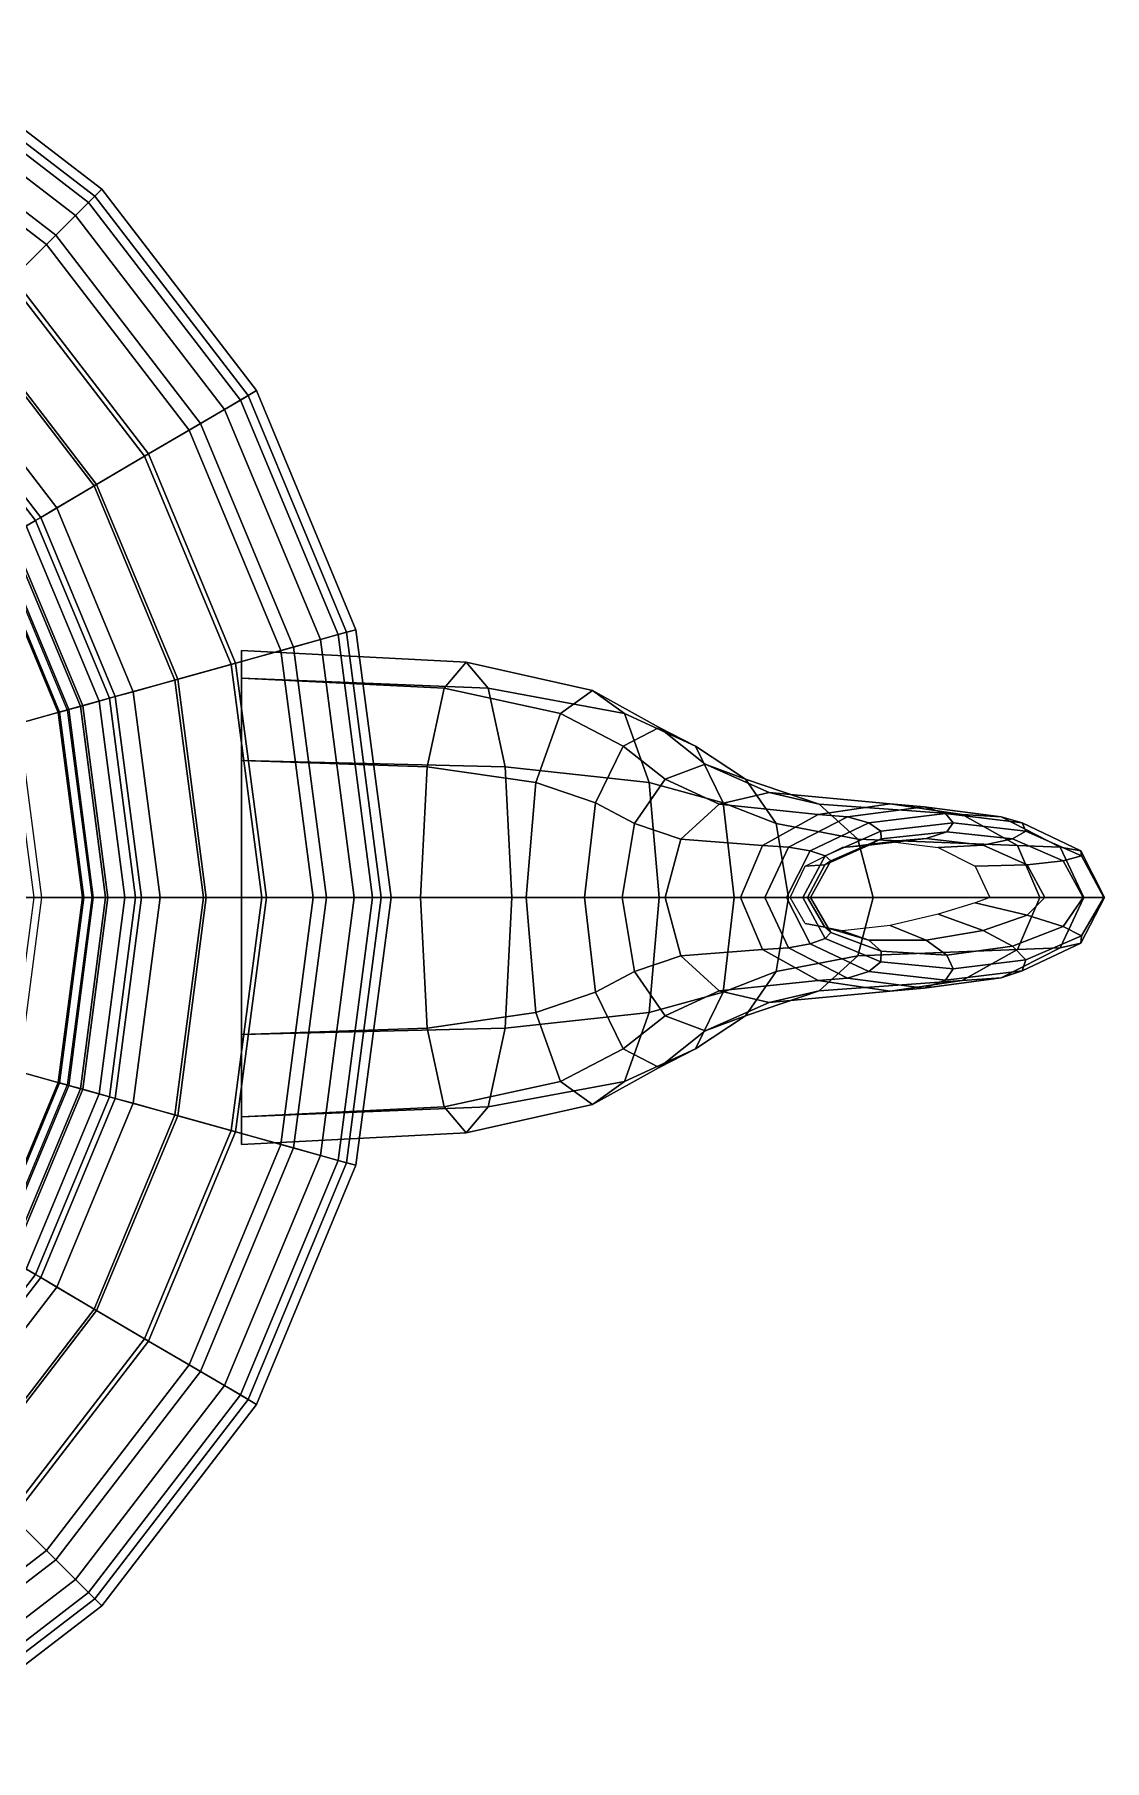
# Model space of a CAD drawing. Extents: x -3 to 3.43, y -2 to 2.
# Drawn here: x 1.285 to 3.43, y -1.73 to 1.73 of the extents above; entities that cross this region are included whole.
import ezdxf

# ---------------------------------------------------------------- set-up
doc = ezdxf.new("R2010")
doc.units = 0
doc.header["$MEASUREMENT"] = 0
doc.layers.add('ASHADE', color=5, linetype='CONTINUOUS')

msp = doc.modelspace()

# ---------------------------------------------------------------- linework, layer by layer
at = {"layer": 'ASHADE', "linetype": 'Continuous'}
for points in [[(0.9975, 1.6983, 0.6934), (1.0163, 1.7304, 0.9), (1.42, 1.42, 0.9), (1.3937, 1.3937, 0.6934)], [(1.0163, 1.7304, 0.9), (1.0063, 1.7133, 1.1309), (1.406, 1.406, 1.1309), (1.42, 1.42, 0.9)], [(0.9504, 1.6182, 0.5222), (0.9975, 1.6983, 0.6934), (1.3937, 1.3937, 0.6934), (1.328, 1.328, 0.5222)], [(1.0063, 1.7133, 1.1309), (0.9787, 1.6663, 1.3722), (1.3674, 1.3674, 1.3722), (1.406, 1.406, 1.1309)], [(0.9787, 1.6663, 1.3722), (0.9369, 1.5952, 1.6219), (1.3091, 1.3091, 1.6219), (1.3674, 1.3674, 1.3722)], [(0.9369, 1.5952, 1.6219), (0.8846, 1.5061, 1.8778), (1.2359, 1.2359, 1.8778), (1.3091, 1.3091, 1.6219)], [(0.8893, 1.5141, 0.3844), (0.9504, 1.6182, 0.5222), (1.328, 1.328, 0.5222), (1.2425, 1.2425, 0.3844)], [(1.3937, 1.3937, 0.6934), (1.42, 1.42, 0.9), (1.7304, 1.0163, 0.9), (1.6983, 0.9975, 0.6934)], [(1.42, 1.42, 0.9), (1.406, 1.406, 1.1309), (1.7133, 1.0063, 1.1309), (1.7304, 1.0163, 0.9)], [(1.328, 1.328, 0.5222), (1.3937, 1.3937, 0.6934), (1.6983, 0.9975, 0.6934), (1.6182, 0.9504, 0.5222)], [(1.406, 1.406, 1.1309), (1.3674, 1.3674, 1.3722), (1.6663, 0.9787, 1.3722), (1.7133, 1.0063, 1.1309)], [(1.3674, 1.3674, 1.3722), (1.3091, 1.3091, 1.6219), (1.5952, 0.9369, 1.6219), (1.6663, 0.9787, 1.3722)], [(1.2425, 1.2425, 0.3844), (1.328, 1.328, 0.5222), (1.6182, 0.9504, 0.5222), (1.5141, 0.8893, 0.3844)], [(1.3091, 1.3091, 1.6219), (1.2359, 1.2359, 1.8778), (1.5061, 0.8846, 1.8778), (1.5952, 0.9369, 1.6219)], [(1.2359, 1.2359, 1.8778), (1.1529, 1.1529, 2.1378), (1.4049, 0.8252, 2.1378), (1.5061, 0.8846, 1.8778)], [(1.157, 1.157, 0.2778), (1.2425, 1.2425, 0.3844), (1.5141, 0.8893, 0.3844), (1.4099, 0.8281, 0.2778)], [(1.1529, 1.1529, 2.1378), (1.065, 1.065, 2.4), (1.2978, 0.7622, 2.4), (1.4049, 0.8252, 2.1378)], [(1.0913, 1.0913, 0.2003), (1.157, 1.157, 0.2778), (1.4099, 0.8281, 0.2778), (1.3298, 0.781, 0.2003)], [(1.065, 1.065, 0.15), (1.0913, 1.0913, 0.2003), (1.3298, 0.781, 0.2003), (1.2978, 0.7622, 0.15)], [(1.2873, 0.756, 0.1128), (1.2353, 0.7255, 0.0778), (1.0137, 1.0137, 0.0778), (1.0564, 1.0564, 0.1128)], [(1.065, 1.065, 2.4), (1.0413, 1.0413, 2.4547), (1.2688, 0.7452, 2.4547), (1.2978, 0.7622, 2.4)], [(1.2978, 0.7622, 0.15), (1.2873, 0.756, 0.1128), (1.0564, 1.0564, 0.1128), (1.065, 1.065, 0.15)], [(1.7133, 1.0063, 1.1309), (1.6663, 0.9787, 1.3722), (1.8582, 0.5171, 1.3722), (1.9106, 0.5318, 1.1309)], [(1.6983, 0.9975, 0.6934), (1.7304, 1.0163, 0.9), (1.9296, 0.537, 0.9), (1.8939, 0.5271, 0.6934)], [(1.7304, 1.0163, 0.9), (1.7133, 1.0063, 1.1309), (1.9106, 0.5318, 1.1309), (1.9296, 0.537, 0.9)], [(1.6663, 0.9787, 1.3722), (1.5952, 0.9369, 1.6219), (1.7789, 0.4951, 1.6219), (1.8582, 0.5171, 1.3722)], [(1.6182, 0.9504, 0.5222), (1.6983, 0.9975, 0.6934), (1.8939, 0.5271, 0.6934), (1.8046, 0.5022, 0.5222)], [(1.5952, 0.9369, 1.6219), (1.5061, 0.8846, 1.8778), (1.6795, 0.4674, 1.8778), (1.7789, 0.4951, 1.6219)], [(1.5141, 0.8893, 0.3844), (1.6182, 0.9504, 0.5222), (1.8046, 0.5022, 0.5222), (1.6884, 0.4699, 0.3844)], [(1.5061, 0.8846, 1.8778), (1.4049, 0.8252, 2.1378), (1.5667, 0.436, 2.1378), (1.6795, 0.4674, 1.8778)], [(1.4099, 0.8281, 0.2778), (1.5141, 0.8893, 0.3844), (1.6884, 0.4699, 0.3844), (1.5723, 0.4376, 0.2778)], [(1.4049, 0.8252, 2.1378), (1.2978, 0.7622, 2.4), (1.4472, 0.4028, 2.4), (1.5667, 0.436, 2.1378)], [(1.3298, 0.781, 0.2003), (1.4099, 0.8281, 0.2778), (1.5723, 0.4376, 0.2778), (1.483, 0.4127, 0.2003)], [(1.2978, 0.7622, 2.4), (1.2688, 0.7452, 2.4547), (1.4149, 0.3938, 2.4547), (1.4472, 0.4028, 2.4)], [(1.4472, 0.4028, 0.15), (1.4355, 0.3995, 0.1128), (1.2873, 0.756, 0.1128), (1.2978, 0.7622, 0.15)], [(1.2978, 0.7622, 0.15), (1.3298, 0.781, 0.2003), (1.483, 0.4127, 0.2003), (1.4472, 0.4028, 0.15)], [(1.2393, 0.7279, 2.4875), (1.214, 0.713, 2.4984), (1.3538, 0.3768, 2.4984), (1.382, 0.3846, 2.4875)], [(1.4355, 0.3995, 0.1128), (1.3775, 0.3834, 0.0778), (1.2353, 0.7255, 0.0778), (1.2873, 0.756, 0.1128)], [(1.2688, 0.7452, 2.4547), (1.2393, 0.7279, 2.4875), (1.382, 0.3846, 2.4875), (1.4149, 0.3938, 2.4547)], [(1.3775, 0.3834, 0.0778), (1.2392, 0.3449, 0.0469), (1.1112, 0.6527, 0.0469), (1.2353, 0.7255, 0.0778)], [(1.1951, 0.7019, 2.4547), (1.2113, 0.7114, 2.4), (1.3507, 0.3759, 2.4), (1.3328, 0.3709, 2.4547)], [(1.1976, 0.7034, 2.4875), (1.1951, 0.7019, 2.4547), (1.3328, 0.3709, 2.4547), (1.3356, 0.3717, 2.4875)], [(1.214, 0.713, 2.4984), (1.1976, 0.7034, 2.4875), (1.3356, 0.3717, 2.4875), (1.3538, 0.3768, 2.4984)], [(1.8046, 0.5022, 0.5222), (1.8939, 0.5271, 0.6934), (1.963, 0, 0.6934), (1.8704, 0, 0.5222)], [(1.9106, 0.5318, 1.1309), (1.8582, 0.5171, 1.3722), (1.9259, 0, 1.3722), (1.9803, 0, 1.1309)], [(1.8939, 0.5271, 0.6934), (1.9296, 0.537, 0.9), (2, 0, 0.9), (1.963, 0, 0.6934)], [(1.9296, 0.537, 0.9), (1.9106, 0.5318, 1.1309), (1.9803, 0, 1.1309), (2, 0, 0.9)], [(1.7789, 0.4951, 1.6219), (1.6795, 0.4674, 1.8778), (1.7407, 0, 1.8778), (1.8438, 0, 1.6219)], [(1.6884, 0.4699, 0.3844), (1.8046, 0.5022, 0.5222), (1.8704, 0, 0.5222), (1.75, 0, 0.3844)], [(2.1946, 0.4198, 0.9646), (1.7, 0.44, 0.8139), (1.7, 0.495, 1.0125), (2.1505, 0.4722, 1.1309)], [(2.1505, 0.4722, 1.1309), (1.7, 0.495, 1.0125), (1.7, 0.44, 1.2111), (2.1063, 0.4198, 1.2973)], [(1.8582, 0.5171, 1.3722), (1.7789, 0.4951, 1.6219), (1.8438, 0, 1.6219), (1.9259, 0, 1.3722)], [(1.6795, 0.4674, 1.8778), (1.5667, 0.436, 2.1378), (1.6238, 0, 2.1378), (1.7407, 0, 1.8778)], [(1.5723, 0.4376, 0.2778), (1.6884, 0.4699, 0.3844), (1.75, 0, 0.3844), (1.6296, 0, 0.2778)], [(2.4037, 0.4153, 1.3472), (2.1505, 0.4722, 1.1309), (2.1063, 0.4198, 1.2973), (2.3395, 0.3691, 1.4743)], [(2.4679, 0.3691, 1.2202), (2.1946, 0.4198, 0.9646), (2.1505, 0.4722, 1.1309), (2.4037, 0.4153, 1.3472)], [(1.5667, 0.436, 2.1378), (1.4472, 0.4028, 2.4), (1.5, 0, 2.4), (1.6238, 0, 2.1378)], [(1.483, 0.4127, 0.2003), (1.5723, 0.4376, 0.2778), (1.6296, 0, 0.2778), (1.537, 0, 0.2003)], [(2.2285, 0.2623, 0.8366), (1.7, 0.275, 0.6611), (1.7, 0.44, 0.8139), (2.1946, 0.4198, 0.9646)], [(2.1063, 0.4198, 1.2973), (1.7, 0.44, 1.2111), (1.7, 0.275, 1.3639), (2.0724, 0.2623, 1.4252)], [(2.3395, 0.3691, 1.4743), (2.1063, 0.4198, 1.2973), (2.0724, 0.2623, 1.4252), (2.2901, 0.2307, 1.572)], [(2.5173, 0.2307, 1.1224), (2.2285, 0.2623, 0.8366), (2.1946, 0.4198, 0.9646), (2.4679, 0.3691, 1.2202)], [(1.4278, 0, 0.0778), (1.2844, 0, 0.0469), (1.2392, 0.3449, 0.0469), (1.3775, 0.3834, 0.0778)], [(1.382, 0.3846, 2.4875), (1.3538, 0.3768, 2.4984), (1.4031, 0, 2.4984), (1.4324, 0, 2.4875)], [(1.4878, 0, 0.1128), (1.4278, 0, 0.0778), (1.3775, 0.3834, 0.0778), (1.4355, 0.3995, 0.1128)], [(1.4149, 0.3938, 2.4547), (1.382, 0.3846, 2.4875), (1.4324, 0, 2.4875), (1.4665, 0, 2.4547)], [(1.4472, 0.4028, 2.4), (1.4149, 0.3938, 2.4547), (1.4665, 0, 2.4547), (1.5, 0, 2.4)], [(1.5, 0, 0.15), (1.4878, 0, 0.1128), (1.4355, 0.3995, 0.1128), (1.4472, 0.4028, 0.15)], [(1.4472, 0.4028, 0.15), (1.483, 0.4127, 0.2003), (1.537, 0, 0.2003), (1.5, 0, 0.15)], [(2.5375, 0.3412, 1.6219), (2.4037, 0.4153, 1.3472), (2.3395, 0.3691, 1.4743), (2.4653, 0.3033, 1.7076)], [(2.6097, 0.3033, 1.5361), (2.4679, 0.3691, 1.2202), (2.4037, 0.4153, 1.3472), (2.5375, 0.3412, 1.6219)], [(1.2543, 0.3491, 2.4), (1.189, 0.3309, 2.4639), (1.2324, 0, 2.4639), (1.3, 0, 2.4)], [(1.3328, 0.3709, 2.4547), (1.3507, 0.3759, 2.4), (1.4, 0, 2.4), (1.3814, 0, 2.4547)], [(1.3356, 0.3717, 2.4875), (1.3328, 0.3709, 2.4547), (1.3814, 0, 2.4547), (1.3843, 0, 2.4875)], [(1.3538, 0.3768, 2.4984), (1.3356, 0.3717, 2.4875), (1.3843, 0, 2.4875), (1.4031, 0, 2.4984)], [(2.4653, 0.3033, 1.7076), (2.3395, 0.3691, 1.4743), (2.2901, 0.2307, 1.572), (2.4097, 0.1896, 1.7736)], [(2.6653, 0.1896, 1.4701), (2.5173, 0.2307, 1.1224), (2.4679, 0.3691, 1.2202), (2.6097, 0.3033, 1.5361)], [(2.6296, 0.2672, 1.9153), (2.5375, 0.3412, 1.6219), (2.4653, 0.3033, 1.7076), (2.5494, 0.2375, 1.9628)], [(2.7099, 0.2375, 1.8678), (2.6097, 0.3033, 1.5361), (2.5375, 0.3412, 1.6219), (2.6296, 0.2672, 1.9153)], [(2.5494, 0.2375, 1.9628), (2.4653, 0.3033, 1.7076), (2.4097, 0.1896, 1.7736), (2.4876, 0.1485, 1.9993)], [(2.7716, 0.1485, 1.8313), (2.6653, 0.1896, 1.4701), (2.6097, 0.3033, 1.5361), (2.7099, 0.2375, 1.8678)], [(2.2421, 0, 0.7854), (1.7, 0, 0.6), (1.7, 0.275, 0.6611), (2.2285, 0.2623, 0.8366)], [(2.0724, 0.2623, 1.4252), (1.7, 0.275, 1.3639), (1.7, 0, 1.425), (2.0588, 0, 1.4764)], [(2.2901, 0.2307, 1.572), (2.0724, 0.2623, 1.4252), (2.0588, 0, 1.4764), (2.2704, 0, 1.6111)], [(2.537, 0, 1.0833), (2.2421, 0, 0.7854), (2.2285, 0.2623, 0.8366), (2.5173, 0.2307, 1.1224)], [(2.7579, 0.2103, 2.1879), (2.6296, 0.2672, 1.9153), (2.5494, 0.2375, 1.9628), (2.6576, 0.1869, 2.2051)], [(2.8582, 0.1869, 2.1706), (2.7099, 0.2375, 1.8678), (2.6296, 0.2672, 1.9153), (2.7579, 0.2103, 2.1879)], [(2.4097, 0.1896, 1.7736), (2.2901, 0.2307, 1.572), (2.2704, 0, 1.6111), (2.3875, 0, 1.8)], [(2.6576, 0.1869, 2.2051), (2.5494, 0.2375, 1.9628), (2.4876, 0.1485, 1.9993), (2.5804, 0.1168, 2.2183)], [(2.6875, 0, 1.4438), (2.537, 0, 1.0833), (2.5173, 0.2307, 1.1224), (2.6653, 0.1896, 1.4701)], [(3, 0.1875, 2.4), (2.7579, 0.2103, 2.1879), (2.6576, 0.1869, 2.2051), (2.8556, 0.1667, 2.4)], [(2.9353, 0.1168, 2.1574), (2.7716, 0.1485, 1.8313), (2.7099, 0.2375, 1.8678), (2.8582, 0.1869, 2.1706)], [(3.1444, 0.1667, 2.4), (2.8582, 0.1869, 2.1706), (2.7579, 0.2103, 2.1879), (3, 0.1875, 2.4)], [(2.4876, 0.1485, 1.9993), (2.4097, 0.1896, 1.7736), (2.3875, 0, 1.8), (2.463, 0, 2.0139)], [(2.8556, 0.1667, 2.4), (2.6576, 0.1869, 2.2051), (2.5804, 0.1168, 2.2183), (2.7444, 0.1042, 2.4)], [(2.7963, 0, 1.8167), (2.6875, 0, 1.4438), (2.6653, 0.1896, 1.4701), (2.7716, 0.1485, 1.8313)], [(3.0686, 0.1819, 2.4358), (3, 0.1875, 2.4), (2.8556, 0.1667, 2.4), (2.9147, 0.1617, 2.4336)], [(3.2556, 0.1042, 2.4), (2.9353, 0.1168, 2.1574), (2.8582, 0.1869, 2.1706), (3.1444, 0.1667, 2.4)], [(3.1111, 0.1681, 2.4583), (3.0686, 0.1819, 2.4358), (2.9147, 0.1617, 2.4336), (2.9577, 0.1494, 2.4543)], [(3.2224, 0.1617, 2.438), (3.1444, 0.1667, 2.4), (3, 0.1875, 2.4), (3.0686, 0.1819, 2.4358)], [(3.2645, 0.1494, 2.4623), (3.2224, 0.1617, 2.438), (3.0686, 0.1819, 2.4358), (3.1111, 0.1681, 2.4583)], [(2.5804, 0.1168, 2.2183), (2.4876, 0.1485, 1.9993), (2.463, 0, 2.0139), (2.5495, 0, 2.2236)], [(2.9147, 0.1617, 2.4336), (2.8556, 0.1667, 2.4), (2.7444, 0.1042, 2.4), (2.7964, 0.1011, 2.4319)], [(2.9662, 0, 2.1521), (2.7963, 0, 1.8167), (2.7716, 0.1485, 1.8313), (2.9353, 0.1168, 2.1574)], [(2.9577, 0.1494, 2.4543), (2.9147, 0.1617, 2.4336), (2.7964, 0.1011, 2.4319), (2.8398, 0.0934, 2.4512)], [(2.9814, 0.1333, 2.4617), (2.9577, 0.1494, 2.4543), (2.8398, 0.0934, 2.4512), (2.8697, 0.0833, 2.4578)], [(3.1266, 0.15, 2.4668), (3.1111, 0.1681, 2.4583), (2.9577, 0.1494, 2.4543), (2.9814, 0.1333, 2.4617)], [(3.1139, 0.1319, 2.4604), (3.1266, 0.15, 2.4668), (2.9814, 0.1333, 2.4617), (2.9824, 0.1173, 2.4554)], [(3.2718, 0.1333, 2.4719), (3.2645, 0.1494, 2.4623), (3.1111, 0.1681, 2.4583), (3.1266, 0.15, 2.4668)], [(3.2454, 0.1173, 2.4654), (3.2718, 0.1333, 2.4719), (3.1266, 0.15, 2.4668), (3.1139, 0.1319, 2.4604)], [(3.3407, 0.1011, 2.4397), (3.2556, 0.1042, 2.4), (3.1444, 0.1667, 2.4), (3.2224, 0.1617, 2.438)], [(3.3824, 0.0934, 2.4654), (3.3407, 0.1011, 2.4397), (3.2224, 0.1617, 2.438), (3.2645, 0.1494, 2.4623)], [(3.3834, 0.0833, 2.4758), (3.3824, 0.0934, 2.4654), (3.2645, 0.1494, 2.4623), (3.2718, 0.1333, 2.4719)], [(2.7444, 0.1042, 2.4), (2.5804, 0.1168, 2.2183), (2.5495, 0, 2.2236), (2.7, 0, 2.4)], [(2.7964, 0.1011, 2.4319), (2.7444, 0.1042, 2.4), (2.7, 0, 2.4), (2.7491, 0, 2.4312)], [(2.9037, 0.1, 2.4), (2.9576, 0.1049, 2.435), (2.8695, 0.0656, 2.4323), (2.8296, 0.0625, 2.4)], [(2.9576, 0.1049, 2.435), (2.9824, 0.1173, 2.4554), (2.8812, 0.0733, 2.4515), (2.8695, 0.0656, 2.4323)], [(2.9824, 0.1173, 2.4554), (2.9814, 0.1333, 2.4617), (2.8697, 0.0833, 2.4578), (2.8812, 0.0733, 2.4515)], [(3, 0.1125, 2.4), (3.072, 0.1181, 2.4384), (2.9576, 0.1049, 2.435), (2.9037, 0.1, 2.4)], [(3.3, 0, 2.4), (2.9662, 0, 2.1521), (2.9353, 0.1168, 2.1574), (3.2556, 0.1042, 2.4)], [(3.072, 0.1181, 2.4384), (3.1139, 0.1319, 2.4604), (2.9824, 0.1173, 2.4554), (2.9576, 0.1049, 2.435)], [(3.0963, 0.1, 2.4), (3.1865, 0.1049, 2.4419), (3.072, 0.1181, 2.4384), (3, 0.1125, 2.4)], [(3.1865, 0.1049, 2.4419), (3.2454, 0.1173, 2.4654), (3.1139, 0.1319, 2.4604), (3.072, 0.1181, 2.4384)], [(3.1704, 0.0625, 2.4), (3.2746, 0.0656, 2.4445), (3.1865, 0.1049, 2.4419), (3.0963, 0.1, 2.4)], [(3.2746, 0.0656, 2.4445), (3.3466, 0.0733, 2.4693), (3.2454, 0.1173, 2.4654), (3.1865, 0.1049, 2.4419)], [(3.3466, 0.0733, 2.4693), (3.3834, 0.0833, 2.4758), (3.2718, 0.1333, 2.4719), (3.2454, 0.1173, 2.4654)], [(3.3881, 0, 2.4404), (3.3, 0, 2.4), (3.2556, 0.1042, 2.4), (3.3407, 0.1011, 2.4397)], [(2.8398, 0.0934, 2.4512), (2.7964, 0.1011, 2.4319), (2.7491, 0, 2.4312), (2.7926, 0, 2.45)], [(2.8697, 0.0833, 2.4578), (2.8398, 0.0934, 2.4512), (2.7926, 0, 2.45), (2.825, 0, 2.4562)], [(2.8812, 0.0733, 2.4515), (2.8697, 0.0833, 2.4578), (2.825, 0, 2.4562), (2.8407, 0, 2.45)], [(2.8695, 0.0656, 2.4323), (2.8812, 0.0733, 2.4515), (2.8407, 0, 2.45), (2.8343, 0, 2.4312)], [(3.3098, 0, 2.4456), (3.387, 0, 2.4708), (3.3466, 0.0733, 2.4693), (3.2746, 0.0656, 2.4445)], [(3.4296, 0, 2.4667), (3.3881, 0, 2.4404), (3.3407, 0.1011, 2.4397), (3.3824, 0.0934, 2.4654)], [(3.387, 0, 2.4708), (3.4281, 0, 2.4773), (3.3834, 0.0833, 2.4758), (3.3466, 0.0733, 2.4693)], [(3.4281, 0, 2.4773), (3.4296, 0, 2.4667), (3.3824, 0.0934, 2.4654), (3.3834, 0.0833, 2.4758)], [(2.8296, 0.0625, 2.4), (2.8695, 0.0656, 2.4323), (2.8343, 0, 2.4312), (2.8, 0, 2.4)], [(3.2, 0, 2.4), (3.3098, 0, 2.4456), (3.2746, 0.0656, 2.4445), (3.1704, 0.0625, 2.4)], [(1.3, 0, 2.4), (1.2324, 0, 2.4639), (1.189, -0.3309, 2.4639), (1.2543, -0.3491, 2.4)], [(1.3814, 0, 2.4547), (1.4, 0, 2.4), (1.3507, -0.3759, 2.4), (1.3328, -0.3709, 2.4547)], [(1.3843, 0, 2.4875), (1.3814, 0, 2.4547), (1.3328, -0.3709, 2.4547), (1.3356, -0.3717, 2.4875)], [(1.4031, 0, 2.4984), (1.3843, 0, 2.4875), (1.3356, -0.3717, 2.4875), (1.3538, -0.3768, 2.4984)], [(1.4324, 0, 2.4875), (1.4031, 0, 2.4984), (1.3538, -0.3768, 2.4984), (1.382, -0.3846, 2.4875)], [(1.4665, 0, 2.4547), (1.4324, 0, 2.4875), (1.382, -0.3846, 2.4875), (1.4149, -0.3938, 2.4547)], [(1.5, 0, 2.4), (1.4665, 0, 2.4547), (1.4149, -0.3938, 2.4547), (1.4472, -0.4028, 2.4)], [(1.6238, 0, 2.1378), (1.5, 0, 2.4), (1.4472, -0.4028, 2.4), (1.5667, -0.436, 2.1378)], [(1.5, 0, 0.15), (1.537, 0, 0.2003), (1.483, -0.4127, 0.2003), (1.4472, -0.4028, 0.15)], [(1.537, 0, 0.2003), (1.6296, 0, 0.2778), (1.5723, -0.4376, 0.2778), (1.483, -0.4127, 0.2003)], [(1.7407, 0, 1.8778), (1.6238, 0, 2.1378), (1.5667, -0.436, 2.1378), (1.6795, -0.4674, 1.8778)], [(1.6296, 0, 0.2778), (1.75, 0, 0.3844), (1.6884, -0.4699, 0.3844), (1.5723, -0.4376, 0.2778)], [(1.8438, 0, 1.6219), (1.7407, 0, 1.8778), (1.6795, -0.4674, 1.8778), (1.7789, -0.4951, 1.6219)], [(1.75, 0, 0.3844), (1.8704, 0, 0.5222), (1.8046, -0.5022, 0.5222), (1.6884, -0.4699, 0.3844)], [(2.0588, 0, 1.4764), (1.7, 0, 1.425), (1.7, -0.275, 1.3639), (2.0724, -0.2623, 1.4252)], [(1.9259, 0, 1.3722), (1.8438, 0, 1.6219), (1.7789, -0.4951, 1.6219), (1.8582, -0.5171, 1.3722)], [(1.8704, 0, 0.5222), (1.963, 0, 0.6934), (1.8939, -0.5271, 0.6934), (1.8046, -0.5022, 0.5222)], [(1.9803, 0, 1.1309), (1.9259, 0, 1.3722), (1.8582, -0.5171, 1.3722), (1.9106, -0.5318, 1.1309)], [(1.963, 0, 0.6934), (2, 0, 0.9), (1.9296, -0.537, 0.9), (1.8939, -0.5271, 0.6934)], [(2, 0, 0.9), (1.9803, 0, 1.1309), (1.9106, -0.5318, 1.1309), (1.9296, -0.537, 0.9)], [(2.2704, 0, 1.6111), (2.0588, 0, 1.4764), (2.0724, -0.2623, 1.4252), (2.2901, -0.2307, 1.572)], [(2.3875, 0, 1.8), (2.2704, 0, 1.6111), (2.2901, -0.2307, 1.572), (2.4097, -0.1896, 1.7736)], [(2.463, 0, 2.0139), (2.3875, 0, 1.8), (2.4097, -0.1896, 1.7736), (2.4876, -0.1485, 1.9993)], [(2.5495, 0, 2.2236), (2.463, 0, 2.0139), (2.4876, -0.1485, 1.9993), (2.5804, -0.1168, 2.2183)], [(2.7, 0, 2.4), (2.5495, 0, 2.2236), (2.5804, -0.1168, 2.2183), (2.7444, -0.1042, 2.4)], [(2.7491, 0, 2.4312), (2.7, 0, 2.4), (2.7444, -0.1042, 2.4), (2.7964, -0.101, 2.4319)], [(2.7926, 0, 2.45), (2.7491, 0, 2.4312), (2.7964, -0.101, 2.4319), (2.8398, -0.093, 2.4512)], [(2.825, 0, 2.4562), (2.7926, 0, 2.45), (2.8398, -0.093, 2.4512), (2.8697, -0.082, 2.4578)], [(2.8, 0, 2.4), (2.8343, 0, 2.4312), (2.8695, -0.0596, 2.4323), (2.8296, -0.0521, 2.4)], [(2.8407, 0, 2.45), (2.825, 0, 2.4562), (2.8697, -0.082, 2.4578), (2.8812, -0.0702, 2.4515)], [(2.8343, 0, 2.4312), (2.8407, 0, 2.45), (2.8812, -0.0702, 2.4515), (2.8695, -0.0596, 2.4323)], [(3.1704, -0.0104, 2.4), (3.2746, -0.0354, 2.4445), (3.3098, 0, 2.4456), (3.2, 0, 2.4)], [(3.2746, -0.0354, 2.4445), (3.3466, -0.0579, 2.4693), (3.387, 0, 2.4708), (3.3098, 0, 2.4456)], [(3.3466, -0.0579, 2.4693), (3.3834, -0.0768, 2.4758), (3.4281, 0, 2.4773), (3.387, 0, 2.4708)], [(1.3775, -0.3834, 0.0778), (1.2392, -0.3449, 0.0469), (1.2844, 0, 0.0469), (1.4278, 0, 0.0778)], [(1.4355, -0.3995, 0.1128), (1.3775, -0.3834, 0.0778), (1.4278, 0, 0.0778), (1.4878, 0, 0.1128)], [(1.4472, -0.4028, 0.15), (1.4355, -0.3995, 0.1128), (1.4878, 0, 0.1128), (1.5, 0, 0.15)], [(2.2285, -0.2623, 0.8366), (1.7, -0.275, 0.6611), (1.7, 0, 0.6), (2.2421, 0, 0.7854)], [(2.5173, -0.2307, 1.1224), (2.2285, -0.2623, 0.8366), (2.2421, 0, 0.7854), (2.537, 0, 1.0833)], [(2.6653, -0.1896, 1.4701), (2.5173, -0.2307, 1.1224), (2.537, 0, 1.0833), (2.6875, 0, 1.4438)], [(2.7716, -0.1485, 1.8313), (2.6653, -0.1896, 1.4701), (2.6875, 0, 1.4438), (2.7963, 0, 1.8167)], [(2.9353, -0.1168, 2.1574), (2.7716, -0.1485, 1.8313), (2.7963, 0, 1.8167), (2.9662, 0, 2.1521)], [(3.2556, -0.1042, 2.4), (2.9353, -0.1168, 2.1574), (2.9662, 0, 2.1521), (3.3, 0, 2.4)], [(3, -0.0563, 2.4), (3.072, -0.0855, 2.4384), (3.1865, -0.0664, 2.4419), (3.0963, -0.0333, 2.4)], [(3.0963, -0.0333, 2.4), (3.1865, -0.0664, 2.4419), (3.2746, -0.0354, 2.4445), (3.1704, -0.0104, 2.4)], [(3.3407, -0.1008, 2.4397), (3.2556, -0.1042, 2.4), (3.3, 0, 2.4), (3.3881, 0, 2.4404)], [(3.3824, -0.0914, 2.4654), (3.3407, -0.1008, 2.4397), (3.3881, 0, 2.4404), (3.4296, 0, 2.4667)], [(3.3834, -0.0768, 2.4758), (3.3824, -0.0914, 2.4654), (3.4296, 0, 2.4667), (3.4281, 0, 2.4773)], [(2.8296, -0.0521, 2.4), (2.8695, -0.0596, 2.4323), (2.9576, -0.0856, 2.435), (2.9037, -0.0667, 2.4)], [(2.8695, -0.0596, 2.4323), (2.8812, -0.0702, 2.4515), (2.9824, -0.1074, 2.4554), (2.9576, -0.0856, 2.435)], [(2.9037, -0.0667, 2.4), (2.9576, -0.0856, 2.435), (3.072, -0.0855, 2.4384), (3, -0.0563, 2.4)], [(3.072, -0.0855, 2.4384), (3.1139, -0.1153, 2.4604), (3.2454, -0.0975, 2.4654), (3.1865, -0.0664, 2.4419)], [(3.1865, -0.0664, 2.4419), (3.2454, -0.0975, 2.4654), (3.3466, -0.0579, 2.4693), (3.2746, -0.0354, 2.4445)], [(3.2454, -0.0975, 2.4654), (3.2718, -0.125, 2.4719), (3.3834, -0.0768, 2.4758), (3.3466, -0.0579, 2.4693)], [(2.7964, -0.101, 2.4319), (2.7444, -0.1042, 2.4), (2.8556, -0.1667, 2.4), (2.9147, -0.1616, 2.4336)], [(2.8398, -0.093, 2.4512), (2.7964, -0.101, 2.4319), (2.9147, -0.1616, 2.4336), (2.9577, -0.1481, 2.4543)], [(2.8697, -0.082, 2.4578), (2.8398, -0.093, 2.4512), (2.9577, -0.1481, 2.4543), (2.9814, -0.1292, 2.4617)], [(2.8812, -0.0702, 2.4515), (2.8697, -0.082, 2.4578), (2.9814, -0.1292, 2.4617), (2.9824, -0.1074, 2.4554)], [(2.9576, -0.0856, 2.435), (2.9824, -0.1074, 2.4554), (3.1139, -0.1153, 2.4604), (3.072, -0.0855, 2.4384)], [(3.1139, -0.1153, 2.4604), (3.1266, -0.143, 2.4668), (3.2718, -0.125, 2.4719), (3.2454, -0.0975, 2.4654)], [(3.2224, -0.1614, 2.438), (3.1444, -0.1667, 2.4), (3.2556, -0.1042, 2.4), (3.3407, -0.1008, 2.4397)], [(3.2645, -0.1469, 2.4623), (3.2224, -0.1614, 2.438), (3.3407, -0.1008, 2.4397), (3.3824, -0.0914, 2.4654)], [(3.2718, -0.125, 2.4719), (3.2645, -0.1469, 2.4623), (3.3824, -0.0914, 2.4654), (3.3834, -0.0768, 2.4758)], [(2.5804, -0.1168, 2.2183), (2.4876, -0.1485, 1.9993), (2.5494, -0.2375, 1.9628), (2.6576, -0.1869, 2.2051)], [(2.7444, -0.1042, 2.4), (2.5804, -0.1168, 2.2183), (2.6576, -0.1869, 2.2051), (2.8556, -0.1667, 2.4)], [(2.8582, -0.1869, 2.1706), (2.7099, -0.2375, 1.8678), (2.7716, -0.1485, 1.8313), (2.9353, -0.1168, 2.1574)], [(3.1444, -0.1667, 2.4), (2.8582, -0.1869, 2.1706), (2.9353, -0.1168, 2.1574), (3.2556, -0.1042, 2.4)], [(2.9814, -0.1292, 2.4617), (2.9577, -0.1481, 2.4543), (3.1111, -0.166, 2.4583), (3.1266, -0.143, 2.4668)], [(2.9824, -0.1074, 2.4554), (2.9814, -0.1292, 2.4617), (3.1266, -0.143, 2.4668), (3.1139, -0.1153, 2.4604)], [(3.1266, -0.143, 2.4668), (3.1111, -0.166, 2.4583), (3.2645, -0.1469, 2.4623), (3.2718, -0.125, 2.4719)], [(2.4876, -0.1485, 1.9993), (2.4097, -0.1896, 1.7736), (2.4653, -0.3033, 1.7076), (2.5494, -0.2375, 1.9628)], [(2.7099, -0.2375, 1.8678), (2.6097, -0.3033, 1.5361), (2.6653, -0.1896, 1.4701), (2.7716, -0.1485, 1.8313)], [(2.8556, -0.1667, 2.4), (2.6576, -0.1869, 2.2051), (2.7579, -0.2103, 2.1879), (3, -0.1875, 2.4)], [(3, -0.1875, 2.4), (2.7579, -0.2103, 2.1879), (2.8582, -0.1869, 2.1706), (3.1444, -0.1667, 2.4)], [(2.9147, -0.1616, 2.4336), (2.8556, -0.1667, 2.4), (3, -0.1875, 2.4), (3.0686, -0.1817, 2.4358)], [(2.9577, -0.1481, 2.4543), (2.9147, -0.1616, 2.4336), (3.0686, -0.1817, 2.4358), (3.1111, -0.166, 2.4583)], [(3.0686, -0.1817, 2.4358), (3, -0.1875, 2.4), (3.1444, -0.1667, 2.4), (3.2224, -0.1614, 2.438)], [(3.1111, -0.166, 2.4583), (3.0686, -0.1817, 2.4358), (3.2224, -0.1614, 2.438), (3.2645, -0.1469, 2.4623)], [(2.4097, -0.1896, 1.7736), (2.2901, -0.2307, 1.572), (2.3395, -0.3691, 1.4743), (2.4653, -0.3033, 1.7076)], [(2.6097, -0.3033, 1.5361), (2.4679, -0.3691, 1.2202), (2.5173, -0.2307, 1.1224), (2.6653, -0.1896, 1.4701)], [(2.6576, -0.1869, 2.2051), (2.5494, -0.2375, 1.9628), (2.6296, -0.2672, 1.9153), (2.7579, -0.2103, 2.1879)], [(2.7579, -0.2103, 2.1879), (2.6296, -0.2672, 1.9153), (2.7099, -0.2375, 1.8678), (2.8582, -0.1869, 2.1706)], [(2.2901, -0.2307, 1.572), (2.0724, -0.2623, 1.4252), (2.1063, -0.4198, 1.2973), (2.3395, -0.3691, 1.4743)], [(2.4679, -0.3691, 1.2202), (2.1946, -0.4198, 0.9646), (2.2285, -0.2623, 0.8366), (2.5173, -0.2307, 1.1224)], [(2.5494, -0.2375, 1.9628), (2.4653, -0.3033, 1.7076), (2.5375, -0.3412, 1.6219), (2.6296, -0.2672, 1.9153)], [(2.6296, -0.2672, 1.9153), (2.5375, -0.3412, 1.6219), (2.6097, -0.3033, 1.5361), (2.7099, -0.2375, 1.8678)], [(2.0724, -0.2623, 1.4252), (1.7, -0.275, 1.3639), (1.7, -0.44, 1.2111), (2.1063, -0.4198, 1.2973)], [(2.1946, -0.4198, 0.9646), (1.7, -0.44, 0.8139), (1.7, -0.275, 0.6611), (2.2285, -0.2623, 0.8366)], [(2.4653, -0.3033, 1.7076), (2.3395, -0.3691, 1.4743), (2.4037, -0.4153, 1.3472), (2.5375, -0.3412, 1.6219)], [(2.5375, -0.3412, 1.6219), (2.4037, -0.4153, 1.3472), (2.4679, -0.3691, 1.2202), (2.6097, -0.3033, 1.5361)], [(1.2353, -0.7255, 0.0778), (1.1112, -0.6527, 0.0469), (1.2392, -0.3449, 0.0469), (1.3775, -0.3834, 0.0778)], [(1.3328, -0.3709, 2.4547), (1.3507, -0.3759, 2.4), (1.2113, -0.7114, 2.4), (1.1951, -0.7019, 2.4547)], [(1.3356, -0.3717, 2.4875), (1.3328, -0.3709, 2.4547), (1.1951, -0.7019, 2.4547), (1.1976, -0.7034, 2.4875)], [(1.3538, -0.3768, 2.4984), (1.3356, -0.3717, 2.4875), (1.1976, -0.7034, 2.4875), (1.214, -0.713, 2.4984)], [(1.382, -0.3846, 2.4875), (1.3538, -0.3768, 2.4984), (1.214, -0.713, 2.4984), (1.2393, -0.7279, 2.4875)], [(2.3395, -0.3691, 1.4743), (2.1063, -0.4198, 1.2973), (2.1505, -0.4722, 1.1309), (2.4037, -0.4153, 1.3472)], [(2.4037, -0.4153, 1.3472), (2.1505, -0.4722, 1.1309), (2.1946, -0.4198, 0.9646), (2.4679, -0.3691, 1.2202)], [(1.2873, -0.756, 0.1128), (1.2353, -0.7255, 0.0778), (1.3775, -0.3834, 0.0778), (1.4355, -0.3995, 0.1128)], [(1.4149, -0.3938, 2.4547), (1.382, -0.3846, 2.4875), (1.2393, -0.7279, 2.4875), (1.2688, -0.7452, 2.4547)], [(1.4472, -0.4028, 2.4), (1.4149, -0.3938, 2.4547), (1.2688, -0.7452, 2.4547), (1.2978, -0.7622, 2.4)], [(1.2978, -0.7622, 0.15), (1.2873, -0.756, 0.1128), (1.4355, -0.3995, 0.1128), (1.4472, -0.4028, 0.15)], [(1.5667, -0.436, 2.1378), (1.4472, -0.4028, 2.4), (1.2978, -0.7622, 2.4), (1.4049, -0.8252, 2.1378)], [(1.4472, -0.4028, 0.15), (1.483, -0.4127, 0.2003), (1.3298, -0.781, 0.2003), (1.2978, -0.7622, 0.15)], [(1.483, -0.4127, 0.2003), (1.5723, -0.4376, 0.2778), (1.4099, -0.8281, 0.2778), (1.3298, -0.781, 0.2003)], [(1.6795, -0.4674, 1.8778), (1.5667, -0.436, 2.1378), (1.4049, -0.8252, 2.1378), (1.5061, -0.8846, 1.8778)], [(1.5723, -0.4376, 0.2778), (1.6884, -0.4699, 0.3844), (1.5141, -0.8893, 0.3844), (1.4099, -0.8281, 0.2778)], [(2.1063, -0.4198, 1.2973), (1.7, -0.44, 1.2111), (1.7, -0.495, 1.0125), (2.1505, -0.4722, 1.1309)], [(2.1505, -0.4722, 1.1309), (1.7, -0.495, 1.0125), (1.7, -0.44, 0.8139), (2.1946, -0.4198, 0.9646)], [(1.7789, -0.4951, 1.6219), (1.6795, -0.4674, 1.8778), (1.5061, -0.8846, 1.8778), (1.5952, -0.9369, 1.6219)], [(1.6884, -0.4699, 0.3844), (1.8046, -0.5022, 0.5222), (1.6182, -0.9504, 0.5222), (1.5141, -0.8893, 0.3844)], [(1.8582, -0.5171, 1.3722), (1.7789, -0.4951, 1.6219), (1.5952, -0.9369, 1.6219), (1.6663, -0.9787, 1.3722)], [(1.8046, -0.5022, 0.5222), (1.8939, -0.5271, 0.6934), (1.6983, -0.9975, 0.6934), (1.6182, -0.9504, 0.5222)], [(1.9106, -0.5318, 1.1309), (1.8582, -0.5171, 1.3722), (1.6663, -0.9787, 1.3722), (1.7133, -1.0063, 1.1309)], [(1.8939, -0.5271, 0.6934), (1.9296, -0.537, 0.9), (1.7304, -1.0163, 0.9), (1.6983, -0.9975, 0.6934)], [(1.9296, -0.537, 0.9), (1.9106, -0.5318, 1.1309), (1.7133, -1.0063, 1.1309), (1.7304, -1.0163, 0.9)], [(1.0564, -1.0564, 0.1128), (1.0137, -1.0137, 0.0778), (1.2353, -0.7255, 0.0778), (1.2873, -0.756, 0.1128)], [(1.2978, -0.7622, 2.4), (1.2688, -0.7452, 2.4547), (1.0413, -1.0413, 2.4547), (1.065, -1.065, 2.4)], [(1.065, -1.065, 0.15), (1.0564, -1.0564, 0.1128), (1.2873, -0.756, 0.1128), (1.2978, -0.7622, 0.15)], [(1.4049, -0.8252, 2.1378), (1.2978, -0.7622, 2.4), (1.065, -1.065, 2.4), (1.1529, -1.1529, 2.1378)], [(1.2978, -0.7622, 0.15), (1.3298, -0.781, 0.2003), (1.0913, -1.0913, 0.2003), (1.065, -1.065, 0.15)], [(1.3298, -0.781, 0.2003), (1.4099, -0.8281, 0.2778), (1.157, -1.157, 0.2778), (1.0913, -1.0913, 0.2003)], [(1.5061, -0.8846, 1.8778), (1.4049, -0.8252, 2.1378), (1.1529, -1.1529, 2.1378), (1.2359, -1.2359, 1.8778)], [(1.4099, -0.8281, 0.2778), (1.5141, -0.8893, 0.3844), (1.2425, -1.2425, 0.3844), (1.157, -1.157, 0.2778)], [(1.5952, -0.9369, 1.6219), (1.5061, -0.8846, 1.8778), (1.2359, -1.2359, 1.8778), (1.3091, -1.3091, 1.6219)], [(1.5141, -0.8893, 0.3844), (1.6182, -0.9504, 0.5222), (1.328, -1.328, 0.5222), (1.2425, -1.2425, 0.3844)], [(1.6663, -0.9787, 1.3722), (1.5952, -0.9369, 1.6219), (1.3091, -1.3091, 1.6219), (1.3674, -1.3674, 1.3722)], [(1.6182, -0.9504, 0.5222), (1.6983, -0.9975, 0.6934), (1.3937, -1.3937, 0.6934), (1.328, -1.328, 0.5222)], [(1.7133, -1.0063, 1.1309), (1.6663, -0.9787, 1.3722), (1.3674, -1.3674, 1.3722), (1.406, -1.406, 1.1309)], [(1.6983, -0.9975, 0.6934), (1.7304, -1.0163, 0.9), (1.42, -1.42, 0.9), (1.3937, -1.3937, 0.6934)], [(1.7304, -1.0163, 0.9), (1.7133, -1.0063, 1.1309), (1.406, -1.406, 1.1309), (1.42, -1.42, 0.9)], [(1.3091, -1.3091, 1.6219), (1.2359, -1.2359, 1.8778), (0.8846, -1.5061, 1.8778), (0.9369, -1.5952, 1.6219)], [(1.2425, -1.2425, 0.3844), (1.328, -1.328, 0.5222), (0.9504, -1.6182, 0.5222), (0.8893, -1.5141, 0.3844)], [(1.3674, -1.3674, 1.3722), (1.3091, -1.3091, 1.6219), (0.9369, -1.5952, 1.6219), (0.9787, -1.6663, 1.3722)], [(1.328, -1.328, 0.5222), (1.3937, -1.3937, 0.6934), (0.9975, -1.6983, 0.6934), (0.9504, -1.6182, 0.5222)], [(1.406, -1.406, 1.1309), (1.3674, -1.3674, 1.3722), (0.9787, -1.6663, 1.3722), (1.0063, -1.7133, 1.1309)], [(1.3937, -1.3937, 0.6934), (1.42, -1.42, 0.9), (1.0163, -1.7304, 0.9), (0.9975, -1.6983, 0.6934)], [(1.42, -1.42, 0.9), (1.406, -1.406, 1.1309), (1.0063, -1.7133, 1.1309), (1.0163, -1.7304, 0.9)]]:
    msp.add_3dface(points, dxfattribs=at)

doc.saveas('drawing.dxf')
